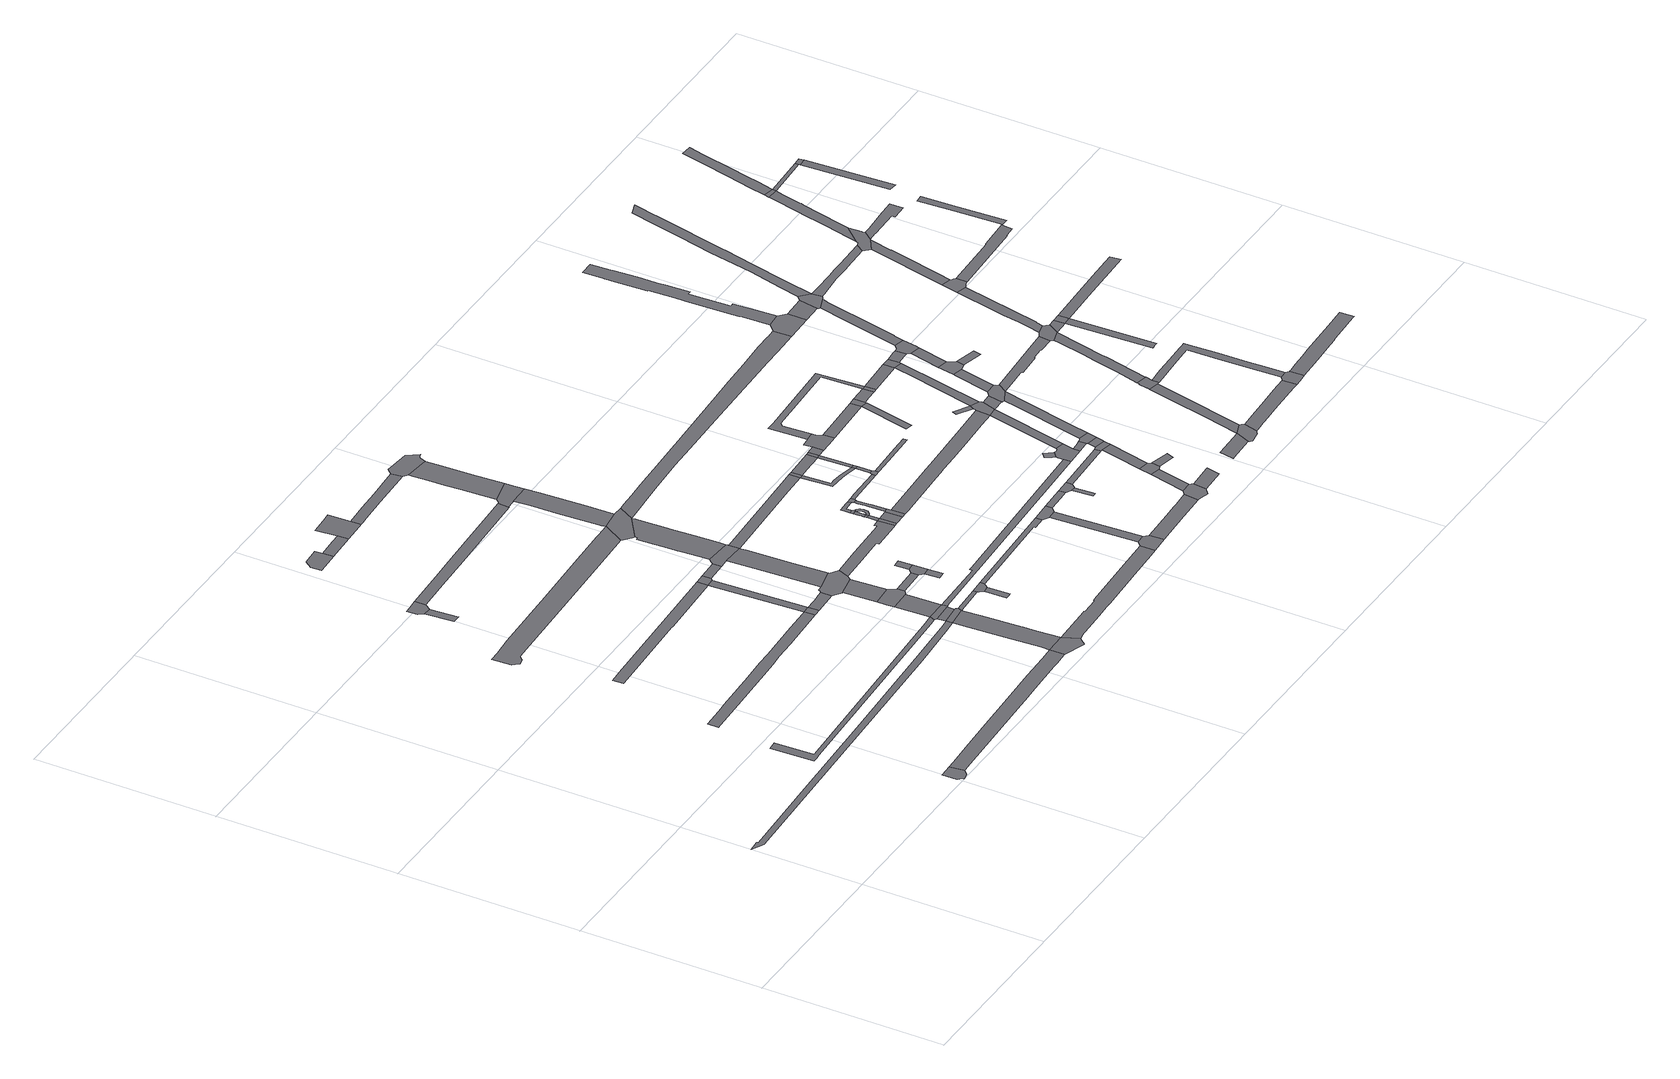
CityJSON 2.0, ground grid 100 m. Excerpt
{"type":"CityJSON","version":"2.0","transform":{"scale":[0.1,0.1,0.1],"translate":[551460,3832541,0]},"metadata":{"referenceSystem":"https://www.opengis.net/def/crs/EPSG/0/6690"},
"CityObjects":{
"road1":{"type":"Road","geometry":[{"type":"MultiSurface","lod":"1","boundaries":[[[0,1,2,3,4,5,6,7]]]}]},
"road2":{"type":"Road","attributes":{"RoadStructureAttribute.sectionType":"1"},"geometry":[{"type":"MultiSurface","lod":"1","boundaries":[[[8,9,10,11,12,13,14,15,16,17,18,19,20,21,22,23]]]}]},
"road3":{"type":"Road","attributes":{"RoadStructureAttribute.sectionType":"1"},"geometry":[{"type":"MultiSurface","lod":"1","boundaries":[[[24,25,26,27,28,29,30,0,7,31,32,33,34,35,36,37,38,39]]]}]},
"road4":{"type":"Road","attributes":{"RoadStructureAttribute.sectionType":"1"},"geometry":[{"type":"MultiSurface","lod":"1","boundaries":[[[40,41,42,43,44,45,46,47,48,49,50,51]]]}]},
"road5":{"type":"Road","attributes":{"RoadStructureAttribute.sectionType":"1"},"geometry":[{"type":"MultiSurface","lod":"1","boundaries":[[[52,53,54,55,56,57,58,59,60,61,62,63,64,65,66,67,68]]]}]},
"road6":{"type":"Road","geometry":[{"type":"MultiSurface","lod":"1","boundaries":[[[69,70,71,72,73,74]]]}]},
"road7":{"type":"Road","geometry":[{"type":"MultiSurface","lod":"1","boundaries":[[[75,76,77,78,69,74,79]]]}]},
"road8":{"type":"Road","attributes":{"RoadStructureAttribute.sectionType":"1"},"geometry":[{"type":"MultiSurface","lod":"1","boundaries":[[[80,81,82,83,84,85,86,87]]]}]},
"road9":{"type":"Road","attributes":{"RoadStructureAttribute.sectionType":"1"},"geometry":[{"type":"MultiSurface","lod":"1","boundaries":[[[88,89,90,91,92,93,94,95,96,97,98,99,100,101,102,103,104,105,106,107]]]}]},
"road10":{"type":"Road","geometry":[{"type":"MultiSurface","lod":"1","boundaries":[[[108,109,110,111,112,113]]]}]},
"road11":{"type":"Road","geometry":[{"type":"MultiSurface","lod":"1","boundaries":[[[114,24,39,115,116,117,118]]]}]},
"road12":{"type":"Road","geometry":[{"type":"MultiSurface","lod":"1","boundaries":[[[119,52,68,120]]]}]},
"road13":{"type":"Road","attributes":{"RoadStructureAttribute.sectionType":"1"},"geometry":[{"type":"MultiSurface","lod":"1","boundaries":[[[121,122,123,124,125,126,127,23,128,129,130,131,24,114]]]}]},
"road14":{"type":"Road","attributes":{"RoadStructureAttribute.sectionType":"1"},"geometry":[{"type":"MultiSurface","lod":"1","boundaries":[[[132,133,113,112,134,135]]]}]},
"road15":{"type":"Road","attributes":{"RoadStructureAttribute.sectionType":"1"},"geometry":[{"type":"MultiSurface","lod":"1","boundaries":[[[136,87,52,119]]]}]},
"road16":{"type":"Road","attributes":{"RoadStructureAttribute.sectionType":"1"},"geometry":[{"type":"MultiSurface","lod":"1","boundaries":[[[137,138,139,119,120,140]]]}]},
"road17":{"type":"Road","geometry":[{"type":"MultiSurface","lod":"1","boundaries":[[[141,142,143,144,145,8,23,127,146]]]}]},
"road18":{"type":"Road","attributes":{"RoadStructureAttribute.sectionType":"1"},"geometry":[{"type":"MultiSurface","lod":"1","boundaries":[[[147,148,149,8,145]]]}]},
"road19":{"type":"Road","attributes":{"RoadStructureAttribute.sectionType":"1"},"geometry":[{"type":"MultiSurface","lod":"1","boundaries":[[[150,151,152,153,154,155,75,79,156,157,158,159]]]}]},
"road20":{"type":"Road","geometry":[{"type":"MultiSurface","lod":"1","boundaries":[[[51,50,160,148,147,161,162,163,164]]]}]},
"road21":{"type":"Road","geometry":[{"type":"MultiSurface","lod":"1","boundaries":[[[165,80,87,136,166,167]]]}]},
"road22":{"type":"Road","attributes":{"RoadStructureAttribute.sectionType":"1"},"geometry":[{"type":"MultiSurface","lod":"1","boundaries":[[[168,169,170,51,164]]]}]},
"road23":{"type":"Road","geometry":[{"type":"MultiSurface","lod":"1","boundaries":[[[171,172,173,169,168,174,175]]]}]},
"road24":{"type":"Road","geometry":[{"type":"MultiSurface","lod":"1","boundaries":[[[176,177,178,132,135,179,180,181]]]}]},
"road25":{"type":"Road","attributes":{"RoadStructureAttribute.sectionType":"1"},"geometry":[{"type":"MultiSurface","lod":"1","boundaries":[[[182,183,172,171]]]}]},
"road26":{"type":"Road","attributes":{"RoadStructureAttribute.sectionType":"1"},"geometry":[{"type":"MultiSurface","lod":"1","boundaries":[[[184,165,167,185]]]}]},
"road27":{"type":"Road","attributes":{"RoadStructureAttribute.sectionType":"1"},"geometry":[{"type":"MultiSurface","lod":"1","boundaries":[[[186,146,127,187]]]}]},
"road28":{"type":"Road","geometry":[{"type":"MultiSurface","lod":"1","boundaries":[[[188,189,190,191,192,193,194,137,140,195,196,197,183,182,198,199,200,201]]]}]},
"road29":{"type":"Road","attributes":{"RoadStructureAttribute.sectionType":"1"},"geometry":[{"type":"MultiSurface","lod":"1","boundaries":[[[202,203,204,191,190,205,206,207,208]]]}]},
"road30":{"type":"Road","attributes":{"RoadStructureAttribute.sectionType":"1"},"geometry":[{"type":"MultiSurface","lod":"1","boundaries":[[[209,175,174,210]]]}]},
"road31":{"type":"Road","geometry":[{"type":"MultiSurface","lod":"1","boundaries":[[[211,212,213,214,215]]]}]},
"road32":{"type":"Road","geometry":[{"type":"MultiSurface","lod":"1","boundaries":[[[216,186,187,217,218,215,214,219,220,221]]]}]},
"road33":{"type":"Road","geometry":[{"type":"MultiSurface","lod":"1","boundaries":[[[222,223,184,185,224,202,208,225,226,227,228]]]}]},
"road34":{"type":"Road","attributes":{"RoadStructureAttribute.sectionType":"1"},"geometry":[{"type":"MultiSurface","lod":"1","boundaries":[[[229,230,231,232]]]}]},
"road35":{"type":"Road","attributes":{"RoadStructureAttribute.sectionType":"1"},"geometry":[{"type":"MultiSurface","lod":"1","boundaries":[[[233,234,235,236,237,238,239,240,241,242,243,244,245,246,247,114,118,248,249,250,251,252,253,254,255,256,257,258,259,260]]]}]},
"road36":{"type":"Road","geometry":[{"type":"MultiSurface","lod":"1","boundaries":[[[261,262,209,210,232,231]]]}]},
"road37":{"type":"Road","attributes":{"RoadStructureAttribute.sectionType":"1"},"geometry":[{"type":"MultiSurface","lod":"1","boundaries":[[[263,264,265,266,267,268,269,270,271,272,273,274,275,276,277,278,279,280,222,228]]]}]},
"road38":{"type":"Road","geometry":[{"type":"MultiSurface","lod":"1","boundaries":[[[281,282,262,261]]]}]},
"road39":{"type":"Road","attributes":{"RoadStructureAttribute.sectionType":"1"},"geometry":[{"type":"MultiSurface","lod":"1","boundaries":[[[283,284,285,286,181,180,287,288,289,290]]]}]},
"road40":{"type":"Road","geometry":[{"type":"MultiSurface","lod":"1","boundaries":[[[291,88,107,292,271,270,293]]]}]},
"road41":{"type":"Road","attributes":{"RoadStructureAttribute.sectionType":"1"},"geometry":[{"type":"MultiSurface","lod":"1","boundaries":[[[294,295,296,297,298,201,200,299,300,301,302,303,304]]]}]},
"road42":{"type":"Road","attributes":{"RoadStructureAttribute.sectionType":"1"},"geometry":[{"type":"MultiSurface","lod":"1","boundaries":[[[305,306,307,308,309,310,311,312,313,314,315,316,317,318,88,291]]]}]},
"road43":{"type":"Road","geometry":[{"type":"MultiSurface","lod":"1","boundaries":[[[319,320,321,322,323,150,159,324,325,309,308]]]}]},
"road44":{"type":"Road","attributes":{"RoadStructureAttribute.sectionType":"1"},"geometry":[{"type":"MultiSurface","lod":"1","boundaries":[[[326,216,221,327,328,329]]]}]},
"road45":{"type":"Road","attributes":{"RoadStructureAttribute.sectionType":"1"},"geometry":[{"type":"MultiSurface","lod":"1","boundaries":[[[330,331,332,333,334,335,321,320,336,337,338,339,340]]]}]},
"road46":{"type":"Road","attributes":{"RoadStructureAttribute.sectionType":"1"},"geometry":[{"type":"MultiSurface","lod":"1","boundaries":[[[341,342,225,208,343,344]]]}]},
"road47":{"type":"Road","geometry":[{"type":"MultiSurface","lod":"1","boundaries":[[[345,346,347,283,290,348,349,330,340,350,351,352,353,354,355,356,357,358]]]}]},
"road48":{"type":"Road","geometry":[{"type":"MultiSurface","lod":"1","boundaries":[[[359,294,304,360]]]}]},
"road49":{"type":"Road","attributes":{"RoadStructureAttribute.sectionType":"1"},"geometry":[{"type":"MultiSurface","lod":"1","boundaries":[[[361,362,294,359,363]]]}]},
"road50":{"type":"Road","geometry":[{"type":"MultiSurface","lod":"1","boundaries":[[[364,365,366,361,363]]]}]},
"road51":{"type":"Road","attributes":{"RoadStructureAttribute.sectionType":"1"},"geometry":[{"type":"MultiSurface","lod":"1","boundaries":[[[367,368,369,370,164,163,371,372]]]}]},
"road52":{"type":"Road","attributes":{"RoadStructureAttribute.sectionType":"1"},"geometry":[{"type":"MultiSurface","lod":"1","boundaries":[[[373,374,375,376,377,378,379,380,365,364]]]}]},
"road53":{"type":"Road","attributes":{"RoadStructureAttribute.sectionType":"1"},"geometry":[{"type":"MultiSurface","lod":"1","boundaries":[[[381,359,360,382]]]}]},
"road54":{"type":"Road","geometry":[{"type":"MultiSurface","lod":"1","boundaries":[[[383,384,378,377,385]]]}]},
"road55":{"type":"Road","attributes":{"RoadStructureAttribute.sectionType":"1"},"geometry":[{"type":"MultiSurface","lod":"1","boundaries":[[[386,387,388,389,390,391,392,393,394,385,377,395,396,397,398,399,400,401,402,364,363]]]}]},
"road56":{"type":"Road","geometry":[{"type":"MultiSurface","lod":"1","boundaries":[[[403,404,381,382,405,406]]]}]},
"road57":{"type":"Road","attributes":{"RoadStructureAttribute.sectionType":"1"},"geometry":[{"type":"MultiSurface","lod":"1","boundaries":[[[407,408,409,410,384,383,411,412,413,414]]]}]},
"road58":{"type":"Road","geometry":[{"type":"MultiSurface","lod":"1","boundaries":[[[415,416,233,260,417,418]]]}]},
"road59":{"type":"Road","attributes":{"RoadStructureAttribute.sectionType":"1"},"geometry":[{"type":"MultiSurface","lod":"1","boundaries":[[[419,420,421,422,423,424,425,426,404,403]]]}]},
"road60":{"type":"Road","geometry":[{"type":"MultiSurface","lod":"1","boundaries":[[[427,407,414,423,422,428]]]}]},
"road61":{"type":"Road","attributes":{"RoadStructureAttribute.sectionType":"1"},"geometry":[{"type":"MultiSurface","lod":"1","boundaries":[[[429,430,416,415]]]}]},
"road62":{"type":"Road","geometry":[{"type":"MultiSurface","lod":"1","boundaries":[[[431,326,329,430,429,432]]]}]},
"road63":{"type":"Road","attributes":{"RoadStructureAttribute.sectionType":"1"},"geometry":[{"type":"MultiSurface","lod":"1","boundaries":[[[433,434,427,428,435,436]]]}]},
"road64":{"type":"Road","geometry":[{"type":"MultiSurface","lod":"1","boundaries":[[[437,341,344,438]]]}]},
"road65":{"type":"Road","attributes":{"RoadStructureAttribute.sectionType":"1"},"geometry":[{"type":"MultiSurface","lod":"1","boundaries":[[[439,440,441,442,443,444,418,417,445,446]]]}]},
"road66":{"type":"Road","attributes":{"RoadStructureAttribute.sectionType":"1"},"geometry":[{"type":"MultiSurface","lod":"1","boundaries":[[[447,448,449,450,451,438,344,452,453,454,455,456,457,458]]]}]},
"road67":{"type":"Road","attributes":{"RoadStructureAttribute.sectionType":"1"},"geometry":[{"type":"MultiSurface","lod":"1","boundaries":[[[459,431,432,460,461]]]}]},
"road68":{"type":"Road","attributes":{"RoadStructureAttribute.sectionType":"1"},"geometry":[{"type":"MultiSurface","lod":"1","boundaries":[[[462,437,438,463,464]]]}]},
"road69":{"type":"Road","geometry":[{"type":"MultiSurface","lod":"1","boundaries":[[[465,466,433,436,467,468]]]}]},
"road70":{"type":"Road","attributes":{"RoadStructureAttribute.sectionType":"1"},"geometry":[{"type":"MultiSurface","lod":"1","boundaries":[[[469,457,466,465]]]}]},
"road71":{"type":"Road","geometry":[{"type":"MultiSurface","lod":"1","boundaries":[[[470,458,457,469]]]}]},
"road72":{"type":"Road","geometry":[{"type":"MultiSurface","lod":"1","boundaries":[[[471,472,473,474,475]]]}]},
"road73":{"type":"Road","attributes":{"RoadStructureAttribute.sectionType":"1"},"geometry":[{"type":"MultiSurface","lod":"1","boundaries":[[[476,477,464,478,458,470]]]}]},
"road74":{"type":"Road","geometry":[{"type":"MultiSurface","lod":"1","boundaries":[[[479,480,459,461,481,482,471,475,483,484,485]]]}]},
"road75":{"type":"Road","geometry":[{"type":"MultiSurface","lod":"1","boundaries":[[[486,462,464,477]]]}]},
"road76":{"type":"Road","attributes":{"RoadStructureAttribute.sectionType":"1"},"geometry":[{"type":"MultiSurface","lod":"1","boundaries":[[[487,486,477,488]]]}]},
"road77":{"type":"Road","attributes":{"RoadStructureAttribute.sectionType":"1"},"geometry":[{"type":"MultiSurface","lod":"1","boundaries":[[[489,490,491,492,493,494,406,405,495,496,497,498,499,500,501,502]]]}]},
"road78":{"type":"Road","attributes":{"RoadStructureAttribute.sectionType":"1"},"geometry":[{"type":"MultiSurface","lod":"1","boundaries":[[[503,504,505,506,468,467]]]}]},
"road79":{"type":"Road","geometry":[{"type":"MultiSurface","lod":"1","boundaries":[[[507,508,509,510,511,512,439,446,513,514,515,516,517,518,519]]]}]},
"road80":{"type":"Road","geometry":[{"type":"MultiSurface","lod":"1","boundaries":[[[520,521,522,523,487,488,524,525,526]]]}]},
"road81":{"type":"Road","attributes":{"RoadStructureAttribute.sectionType":"1"},"geometry":[{"type":"MultiSurface","lod":"1","boundaries":[[[527,528,529,530,531,532,533,534,535,536,537,538,539,540,541,293,270,542,543,544,545,546,547,548,549,550,551]]]}]},
"road82":{"type":"Road","attributes":{"RoadStructureAttribute.sectionType":"1"},"geometry":[{"type":"MultiSurface","lod":"1","boundaries":[[[552,510,509,553]]]}]},
"road83":{"type":"Road","attributes":{"RoadStructureAttribute.sectionType":"1"},"geometry":[{"type":"MultiSurface","lod":"1","boundaries":[[[554,480,479,485,555]]]}]},
"road84":{"type":"Road","attributes":{"RoadStructureAttribute.sectionType":"1"},"geometry":[{"type":"MultiSurface","lod":"1","boundaries":[[[556,557,558,559,519,518]]]}]},
"road85":{"type":"Road","geometry":[{"type":"MultiSurface","lod":"1","boundaries":[[[560,552,553,561,562,563]]]}]},
"road86":{"type":"Road","geometry":[{"type":"MultiSurface","lod":"1","boundaries":[[[564,565,566,567,568]]]}]},
"road87":{"type":"Road","geometry":[{"type":"MultiSurface","lod":"1","boundaries":[[[569,570,571,572,568,567,573,367,372,574,575,576]]]}]},
"road88":{"type":"Road","attributes":{"RoadStructureAttribute.sectionType":"1"},"geometry":[{"type":"MultiSurface","lod":"1","boundaries":[[[577,578,560,563,579,580]]]}]},
"road89":{"type":"Road","attributes":{"RoadStructureAttribute.sectionType":"1"},"geometry":[{"type":"MultiSurface","lod":"1","boundaries":[[[581,526,525,582]]]}]},
"road90":{"type":"Road","geometry":[{"type":"MultiSurface","lod":"1","boundaries":[[[583,584,585,586,562,561]]]}]},
"road91":{"type":"Road","attributes":{"RoadStructureAttribute.sectionType":"1"},"geometry":[{"type":"MultiSurface","lod":"1","boundaries":[[[587,588,575,574,589,590]]]}]},
"road92":{"type":"Road","geometry":[{"type":"MultiSurface","lod":"1","boundaries":[[[591,592,554,555,577,580,593]]]}]},
"road93":{"type":"Road","attributes":{"RoadStructureAttribute.sectionType":"1"},"geometry":[{"type":"MultiSurface","lod":"1","boundaries":[[[594,595,591,593,596,597]]]}]},
"road94":{"type":"Road","attributes":{"RoadStructureAttribute.sectionType":"1"},"geometry":[{"type":"MultiSurface","lod":"1","boundaries":[[[582,598,599,600]]]}]},
"road95":{"type":"Road","attributes":{"RoadStructureAttribute.sectionType":"1"},"geometry":[{"type":"MultiSurface","lod":"1","boundaries":[[[601,602,603,522,521,604,605,606,607,608]]]}]},
"road96":{"type":"Road","geometry":[{"type":"MultiSurface","lod":"1","boundaries":[[[609,610,611,587,590,594,597,612,613]]]}]},
"road97":{"type":"Road","attributes":{"RoadStructureAttribute.sectionType":"1"},"geometry":[{"type":"MultiSurface","lod":"1","boundaries":[[[614,502,569,576]]]}]},
"road98":{"type":"Road","geometry":[{"type":"MultiSurface","lod":"1","boundaries":[[[615,581,582,600,616]]]}]},
"road99":{"type":"Road","attributes":{"RoadStructureAttribute.sectionType":"1"},"geometry":[{"type":"MultiSurface","lod":"1","boundaries":[[[617,618,619,620,621,622,623,624]]]}]},
"road100":{"type":"Road","geometry":[{"type":"MultiSurface","lod":"1","boundaries":[[[625,626,627,628]]]}]},
"road101":{"type":"Road","attributes":{"RoadStructureAttribute.sectionType":"1"},"geometry":[{"type":"MultiSurface","lod":"1","boundaries":[[[607,615,616,629,630]]]}]},
"road102":{"type":"Road","attributes":{"RoadStructureAttribute.sectionType":"1"},"geometry":[{"type":"MultiSurface","lod":"1","boundaries":[[[631,632,633,634,635,636,637,638,609,613]]]}]},
"road103":{"type":"Road","geometry":[{"type":"MultiSurface","lod":"1","boundaries":[[[628,627,639,640,489,502,614,641,642,643]]]}]},
"road104":{"type":"Road","geometry":[{"type":"MultiSurface","lod":"1","boundaries":[[[608,607,630,644]]]}]},
"road105":{"type":"Road","attributes":{"RoadStructureAttribute.sectionType":"1"},"geometry":[{"type":"MultiSurface","lod":"1","boundaries":[[[645,641,614,646]]]}]},
"road106":{"type":"Road","geometry":[{"type":"MultiSurface","lod":"1","boundaries":[[[647,648,649,617,624,650,651,652,653,654,655,656]]]}]},
"road107":{"type":"Road","geometry":[{"type":"MultiSurface","lod":"1","boundaries":[[[657,658,659,660,645,646,661,662,634,633,663]]]}]},
"road108":{"type":"Road","attributes":{"RoadStructureAttribute.sectionType":"1"},"geometry":[{"type":"MultiSurface","lod":"1","boundaries":[[[664,665,666,667,668,628,643,669]]]}]},
"road109":{"type":"Road","attributes":{"RoadStructureAttribute.sectionType":"1"},"geometry":[{"type":"MultiSurface","lod":"1","boundaries":[[[670,608,644,664]]]}]},
"road110":{"type":"Road","attributes":{"RoadStructureAttribute.sectionType":"1"},"geometry":[{"type":"MultiSurface","lod":"1","boundaries":[[[671,672,673,617,649,674,675]]]}]},
"road111":{"type":"Road","attributes":{"RoadStructureAttribute.sectionType":"1"},"geometry":[{"type":"MultiSurface","lod":"1","boundaries":[[[676,677,658,657,678,679]]]}]},
"road112":{"type":"Road","geometry":[{"type":"MultiSurface","lod":"1","boundaries":[[[680,670,664,669,681]]]}]},
"road113":{"type":"Road","geometry":[{"type":"MultiSurface","lod":"1","boundaries":[[[682,683,676,679,684,685,686]]]}]},
"road114":{"type":"Road","attributes":{"RoadStructureAttribute.sectionType":"1"},"geometry":[{"type":"MultiSurface","lod":"1","boundaries":[[[687,688,689,690,656,655,691,692,693,694,695,696,697,698]]]}]},
"road115":{"type":"Road","attributes":{"RoadStructureAttribute.sectionType":"1"},"geometry":[{"type":"MultiSurface","lod":"1","boundaries":[[[699,700,680,681,701,702]]]}]},
"road116":{"type":"Road","attributes":{"RoadStructureAttribute.sectionType":"1"},"geometry":[{"type":"MultiSurface","lod":"1","boundaries":[[[703,682,686,704]]]}]},
"road117":{"type":"Road","geometry":[{"type":"MultiSurface","lod":"1","boundaries":[[[705,706,707,708,709,671,675,710,711,712,713]]]}]},
"road118":{"type":"Road","geometry":[{"type":"MultiSurface","lod":"1","boundaries":[[[714,715,685,684]]]}]},
"road119":{"type":"Road","attributes":{"RoadStructureAttribute.sectionType":"1"},"geometry":[{"type":"MultiSurface","lod":"1","boundaries":[[[716,717,663,633,718,719,720,721,722,723,724,725,726,727]]]}]},
"road120":{"type":"Road","geometry":[{"type":"MultiSurface","lod":"1","boundaries":[[[728,729,699,702,703,704,730,731,732,733]]]}]},
"road121":{"type":"Road","geometry":[{"type":"MultiSurface","lod":"1","boundaries":[[[734,735,736,737,738,739,551,550,740,741]]]}]},
"road122":{"type":"Road","attributes":{"RoadStructureAttribute.sectionType":"1"},"geometry":[{"type":"MultiSurface","lod":"1","boundaries":[[[742,743,744,745,746,747,748,749,750,751,752,711,710,753,754,755,756,757,758,759,760,761]]]}]},
"road123":{"type":"Road","attributes":{"RoadStructureAttribute.sectionType":"1"},"geometry":[{"type":"MultiSurface","lod":"1","boundaries":[[[762,763,764,765,766,767,768,769,770,705,713]]]}]},
"road124":{"type":"Road","geometry":[{"type":"MultiSurface","lod":"1","boundaries":[[[761,760,771,687,698,772,773,774]]]}]},
"road125":{"type":"Road","attributes":{"RoadStructureAttribute.sectionType":"1"},"geometry":[{"type":"MultiSurface","lod":"1","boundaries":[[[775,776,777,778,779,780,781,782,783,728,733]]]}]},
"road126":{"type":"Road","attributes":{"RoadStructureAttribute.sectionType":"1"},"geometry":[{"type":"MultiSurface","lod":"1","boundaries":[[[784,741,740,785]]]}]},
"road127":{"type":"Road","attributes":{"RoadStructureAttribute.sectionType":"1"},"geometry":[{"type":"MultiSurface","lod":"1","boundaries":[[[786,787,788,789,790,791,792,793,794,795,796,797,798,799,800,801,802,803,804,805,806,807,808,809,810,811,812,737,736]]]}]},
"road128":{"type":"Road","geometry":[{"type":"MultiSurface","lod":"1","boundaries":[[[813,814,716,727,815,766,765,816]]]}]},
"road129":{"type":"Road","geometry":[{"type":"MultiSurface","lod":"1","boundaries":[[[817,818,819,784,785,820,782,781,821,822,823,824,825,826]]]}]},
"road130":{"type":"Road","attributes":{"RoadStructureAttribute.sectionType":"1"},"geometry":[{"type":"MultiSurface","lod":"1","boundaries":[[[827,828,829,830,831,832]]]}]},
"road131":{"type":"Road","attributes":{"RoadStructureAttribute.sectionType":"1"},"geometry":[{"type":"MultiSurface","lod":"1","boundaries":[[[833,816,765,832]]]}]},
"road132":{"type":"Road","geometry":[{"type":"MultiSurface","lod":"1","boundaries":[[[834,833,832,831]]]}]},
"road133":{"type":"Road","attributes":{"RoadStructureAttribute.sectionType":"1"},"geometry":[{"type":"MultiSurface","lod":"1","boundaries":[[[835,836,837,838,839,814,813,840,841,842]]]}]},
"road134":{"type":"Road","attributes":{"RoadStructureAttribute.sectionType":"1"},"geometry":[{"type":"MultiSurface","lod":"1","boundaries":[[[843,844,845,846,847,848,849,774,773,850,851,852,853,854,855,856,857]]]}]},
"road135":{"type":"Road","attributes":{"RoadStructureAttribute.sectionType":"1"},"geometry":[{"type":"MultiSurface","lod":"1","boundaries":[[[858,859,860,861,862,863,864,826,825,865,866,867,868,869,870,871,872,873,874,875]]]}]},
"road136":{"type":"Road","geometry":[{"type":"MultiSurface","lod":"1","boundaries":[[[876,835,842,877,878,879,880,881,882]]]}]},
"road137":{"type":"Road","attributes":{"RoadStructureAttribute.sectionType":"1"},"geometry":[{"type":"MultiSurface","lod":"1","boundaries":[[[883,884,885,886,887,888,889,890,891,892,893,894,895,896,897,898,899,817,826]]]}]},
"road138":{"type":"Road","attributes":{"RoadStructureAttribute.sectionType":"1"},"geometry":[{"type":"MultiSurface","lod":"1","boundaries":[[[900,901,902,903,834,831,904,905]]]}]},
"road139":{"type":"Road","attributes":{"RoadStructureAttribute.sectionType":"1"},"geometry":[{"type":"MultiSurface","lod":"1","boundaries":[[[906,907,908,909,910,911,912,876,882]]]}]},
"road140":{"type":"Road","geometry":[{"type":"MultiSurface","lod":"1","boundaries":[[[913,914,915,916,917,918,919,920,858,875,911,910,921,922,923]]]}]},
"road141":{"type":"Road","attributes":{"RoadStructureAttribute.sectionType":"1"},"geometry":[{"type":"MultiSurface","lod":"1","boundaries":[[[924,925,926,879,878,927,928,929]]]}]},
"road142":{"type":"Road","attributes":{"RoadStructureAttribute.sectionType":"1"},"geometry":[{"type":"MultiSurface","lod":"1","boundaries":[[[930,931,932,933,934,935,936,937,938,916,915,939,940,941,942,943,944,945]]]}]},
"road143":{"type":"Road","attributes":{"RoadStructureAttribute.sectionType":"1"},"geometry":[{"type":"MultiSurface","lod":"1","boundaries":[[[946,947,948,923,922,949,950,951,952,953]]]}]},
"road144":{"type":"Road","geometry":[{"type":"MultiSurface","lod":"1","boundaries":[[[954,930,945,955,956]]]}]},
"road145":{"type":"Road","attributes":{"RoadStructureAttribute.sectionType":"1"},"geometry":[{"type":"MultiSurface","lod":"1","boundaries":[[[957,958,959,960,961,962]]]}]},
"road146":{"type":"Road","attributes":{"RoadStructureAttribute.sectionType":"1"},"geometry":[{"type":"MultiSurface","lod":"1","boundaries":[[[963,964,965,966,954,956,967,968,969,970,971,972]]]}]},
"road147":{"type":"Road","attributes":{"RoadStructureAttribute.sectionType":"1"},"geometry":[{"type":"MultiSurface","lod":"1","boundaries":[[[973,956,955,974]]]}]},
"road148":{"type":"Road","attributes":{"RoadStructureAttribute.sectionType":"1"},"geometry":[{"type":"MultiSurface","lod":"1","boundaries":[[[975,976,977,978]]]}]},
"road149":{"type":"Road","geometry":[{"type":"MultiSurface","lod":"1","boundaries":[[[979,980,973,974,976,975]]]}]}
},
"vertices":[
[1076,113,0],[997,108,0],[1001,29,0],[1009,19,0],[1022,3,0],[1022,1,0],[1061,9,0],[1082,33,0],
[2145,719,0],[2139,719,0],[2084,714,0],[1934,705,0],[1792,696,0],[1181,665,0],[581,634,0],[70,608,0],[70,610,0],[69,615,0],[5,612,0],[72,576,0],[1794,659,0],[2085,680,0],[2141,686,0],[2147,686,0],
[2173,167,0],[2090,163,0],[1935,156,0],[1712,145,0],[1478,134,0],[1255,123,0],[1117,116,0],[1179,38,0],[1455,51,0],[1661,61,0],[1772,66,0],[1819,69,0],[2057,80,0],[2091,81,0],[2136,83,0],[2174,85,0],
[2133,804,0],[2083,800,0],[854,733,0],[853,741,0],[844,947,0],[794,942,0],[806,706,0],[830,707,0],[854,709,0],[2084,773,0],[2125,775,0],[2139,804,0],
[1882,1355,0],[1865,1355,0],[1737,1349,0],[1483,1337,0],[1401,1334,0],[1268,1327,0],[1013,1316,0],[949,1311,0],[829,1306,0],[832,1245,0],[848,1246,0],[1005,1254,0],[1320,1269,0],[1419,1273,0],[1495,1278,0],[1609,1283,0],[1888,1297,0],
[988,2947,0],[997,2791,0],[1019,2791,0],[1043,2792,0],[1043,2793,0],[1031,2943,0],
[1056,3039,0],[995,3035,0],[964,3033,0],[967,2974,0],[1057,2979,0],
[1854,1929,0],[1654,1920,0],[1004,1888,0],[931,1884,0],[934,1824,0],[1461,1850,0],[1467,1850,0],[1857,1870,0],
[2055,2539,0],[1975,2536,0],[1956,2536,0],[1746,2526,0],[1386,2509,0],[981,2490,0],[863,2481,0],[804,2477,0],[811,2373,0],[823,2359,0],[836,2342,0],[838,2339,0],[874,2349,0],[874,2352,0],[880,2358,0],[893,2370,0],[959,2373,0],[1392,2392,0],[1747,2410,0],[1984,2420,0],
[1193,3665,0],[1096,3659,0],[1064,3615,0],[1067,3557,0],[1200,3564,0],[1197,3622,0],
[2290,169,0],[2293,44,0],[2295,46,0],[2317,70,0],[2331,84,0],
[1926,1357,0],[1928,1299,0],
[2281,300,0],[2278,374,0],[2278,376,0],[2266,599,0],[2260,692,0],[2260,696,0],[2260,698,0],[2147,683,0],[2150,627,0],[2164,404,0],[2174,215,0],
[1359,3630,0],[1302,3628,0],[1227,3565,0],[1362,3572,0],
[1901,1872,0],
[2066,1365,0],[2020,1362,0],[2019,1361,0],[2065,1306,0],
[2263,726,0],[2260,727,0],[2260,732,0],[2259,732,0],[2253,732,0],[2267,723,0],
[2251,773,0],[2141,767,0],[2145,723,0],
[1974,3088,0],[1813,3079,0],[1714,3074,0],[1652,3071,0],[1398,3058,0],[1318,3052,0],[1240,2989,0],[1460,2999,0],[1712,3012,0],[1971,3026,0],
[2137,769,0],[2256,774,0],[2260,775,0],[2260,776,0],[2256,805,0],
[1912,1932,0],[1904,1872,0],[1914,1885,0],
[2247,1000,0],[2130,994,0],[2139,806,0],
[2242,1098,0],[2125,1089,0],[2128,1037,0],[2271,1018,0],[2269,1058,0],
[1492,3758,0],[1437,3754,0],[1350,3749,0],[1478,3578,0],[1502,3579,0],[1499,3637,0],
[2231,1296,0],[2115,1272,0],
[2026,1937,0],[2027,1890,0],
[2431,731,0],[2432,708,0],
[2249,1393,0],[2227,1408,0],[2227,1413,0],[2109,1387,0],[2080,1386,0],[2078,1382,0],[2073,1374,0],[2066,1305,0],[2078,1297,0],[2114,1273,0],[2233,1298,0],[2245,1316,0],[2246,1317,0],[2271,1379,0],
[2082,1892,0],[2082,1889,0],[2090,1743,0],[2216,1599,0],[2204,1854,0],[2203,1881,0],[2203,1886,0],
[2421,1065,0],[2422,1025,0],
[2459,560,0],[2476,560,0],[2494,561,0],[2488,683,0],[2453,678,0],
[2509,735,0],[2438,700,0],[2450,682,0],[2490,686,0],[2503,703,0],[2510,711,0],
[2051,1968,0],[2038,1952,0],[2073,1892,0],[2200,1947,0],[2199,1950,0],[2199,1956,0],[2199,1958,0],
[2449,924,0],[2489,926,0],[2485,1007,0],[2445,1005,0],
[3150,209,0],[3119,208,0],[3081,206,0],[2945,199,0],[2650,185,0],[2641,184,0],[2641,183,0],[2641,178,0],[2640,178,0],[2538,173,0],[2537,175,0],[2537,179,0],[2537,180,0],[2535,180,0],[2532,179,0],[2351,86,0],[2351,89,0],[2539,97,0],[2540,97,0],[2623,101,0],[2643,102,0],[2644,102,0],[2650,102,0],[2651,102,0],[2927,117,0],[3102,126,0],[3103,126,0],[3154,129,0],
[2482,1090,0],[2442,1088,0],
[2197,2000,0],[2191,2134,0],[2185,2262,0],[2185,2278,0],[2178,2411,0],[2176,2439,0],[2176,2446,0],[2175,2464,0],[2043,2373,0],[2043,2359,0],[2030,2358,0],[2035,2262,0],[2038,2212,0],[2040,2147,0],[2041,2137,0],[2041,2135,0],[2043,2104,0],[2050,1995,0],
[2478,1168,0],[2438,1166,0],
[1941,3660,0],[1835,3654,0],[1755,3649,0],[1628,3643,0],[1516,3580,0],[1555,3582,0],[1710,3590,0],[1953,3600,0],
[2168,2554,0],[2030,2383,0],[2221,2552,0],
[2728,1417,0],[2686,1415,0],[2686,1400,0],[2686,1398,0],[2444,1387,0],[2365,1323,0],[2557,1333,0],[2558,1325,0],[2559,1318,0],[2716,1324,0],[2732,1325,0],
[2166,2577,0],[2159,2704,0],[2146,2964,0],[2142,3035,0],[2027,3032,0],[2027,3029,0],[2032,2944,0],[2039,2798,0],[2046,2663,0],[2051,2576,0],[2051,2558,0],[2054,2558,0],[2054,2553,0],[2054,2550,0],
[2140,3086,0],[2137,3141,0],[2000,3110,0],[1981,3088,0],[1979,3088,0],[1972,3029,0],[1978,3030,0],
[3114,764,0],[3045,736,0],[3045,726,0],[3116,729,0],
[1975,3580,0],[1976,3556,0],[1981,3476,0],[1985,3384,0],[1990,3303,0],[1996,3189,0],[2127,3321,0],[2120,3479,0],[2117,3538,0],[2116,3556,0],[2115,3567,0],
[2863,1979,0],[2815,1977,0],[2735,1914,0],[2866,1920,0],
[1970,3690,0],[1958,3678,0],[1955,3674,0],[1959,3594,0],[1967,3586,0],[2120,3581,0],[2122,3586,0],[2124,3591,0],[2131,3602,0],[2135,3607,0],[2143,3612,0],[2149,3613,0],[2154,3614,0],[2111,3675,0],
[2748,1418,0],[2752,1326,0],
[2726,1476,0],[2726,1467,0],[2746,1475,0],
[2745,1492,0],[2725,1491,0],[2726,1479,0],
[3613,884,0],[2600,832,0],[2581,831,0],[2582,815,0],[2260,777,0],[3615,844,0],
[2745,1506,0],[2745,1508,0],[2744,1519,0],[2744,1539,0],[2743,1549,0],[2723,1548,0],[2724,1517,0],[2725,1514,0],
[2809,1422,0],[2814,1329,0],
[2743,1567,0],[2723,1566,0],[2757,1558,0],
[2763,1484,0],[2775,1500,0],[2777,1518,0],[2778,1524,0],[2777,1526,0],[2773,1539,0],[2771,1545,0],[2764,1552,0],[2761,1555,0],[2748,1546,0],[2756,1538,0],[2758,1536,0],[2761,1528,0],[2763,1522,0],[2762,1519,0],[2760,1506,0],[2753,1496,0],
[2835,1427,0],[2815,1426,0],[2843,1330,0],[2839,1405,0],
[2791,1622,0],[2777,1621,0],[2721,1619,0],[2722,1591,0],[2742,1600,0],[2772,1601,0],[2784,1602,0],[2802,1602,0],
[3227,235,0],[3175,233,0],[3254,134,0],[3250,214,0],
[2831,1515,0],[2830,1537,0],[2827,1587,0],[2827,1592,0],[2807,1591,0],[2808,1570,0],[2810,1533,0],[2811,1516,0],
[2831,1623,0],[2832,1603,0],
[3203,710,0],[3151,707,0],
[3226,770,0],[3228,735,0],
[3058,1632,0],[2870,1625,0],[2847,1604,0],[3059,1612,0],
[2883,1980,0],[2886,1921,0],
[3633,233,0],[3542,228,0],[3541,228,0],[3517,227,0],[3466,225,0],[3331,218,0],[3470,145,0],[3625,153,0],
[3016,1754,0],[2971,1764,0],[2924,1767,0],[2895,1767,0],[2889,1873,0],[2872,1828,0],[2877,1747,0],[2923,1747,0],[2968,1744,0],[2998,1737,0],[3062,1723,0],[3061,1744,0],
[3370,777,0],[3314,739,0],[3372,742,0],
[3051,1988,0],[2939,1924,0],[3054,1929,0],
[3085,1645,0],[3065,1645,0],[3090,1613,0],[3090,1633,0],
[3082,1724,0],
[3081,1744,0],
[3402,725,0],[3413,612,0],[3423,612,0],[3433,613,0],[3430,722,0],
[3079,1809,0],[3074,1930,0],[3059,1792,0],
[3449,760,0],[3448,781,0],[3376,740,0],[3395,728,0],[3435,730,0],[3446,744,0],[3449,748,0],
[3071,1989,0],
[3121,1992,0],[3124,1933,0],
[3772,1453,0],[3766,1453,0],[3556,1442,0],[3301,1429,0],[3224,1426,0],[3036,1416,0],[2871,1331,0],[3149,1346,0],[3223,1348,0],[3263,1351,0],[3365,1356,0],[3500,1362,0],[3678,1371,0],[3769,1375,0],
[3192,1617,0],[3395,1625,0],[3394,1645,0],[3302,1641,0],
[3732,241,0],[3729,245,0],[3721,255,0],[3659,252,0],[3647,243,0],[3634,234,0],[3626,153,0],[3636,154,0],[3695,138,0],[3707,149,0],[3720,160,0],[3725,164,0],[3734,238,0],
[3218,2023,0],[3216,2049,0],[3167,2046,0],[3117,2040,0],[3213,1937,0],[3240,1938,0],[3237,1998,0],
[3885,2633,0],[3833,2630,0],[3833,2632,0],[3735,2631,0],[3573,2622,0],[3410,2613,0],[3233,2604,0],[2820,2583,0],[2818,2583,0],[2620,2572,0],[2478,2565,0],[2444,2564,0],[2441,2564,0],[2343,2559,0],[2258,2554,0],[2446,2484,0],[2665,2499,0],[2822,2504,0],[3090,2511,0],[3091,2511,0],[3642,2526,0],[3740,2528,0],[3795,2530,0],[3889,2532,0],[3887,2629,0],
[3705,455,0],[3763,442,0],
[3761,796,0],[3763,760,0],
[3868,170,0],[3876,209,0],[3885,247,0],[3874,246,0],
[3721,526,0],[3785,453,0],[3792,499,0],[3779,518,0],
[3607,997,0],[3582,974,0],[3602,942,0],[3612,929,0],[3645,954,0],
[3677,962,0],[3672,952,0],[3662,950,0],[3655,950,0],[3613,914,0],[3715,849,0],[3713,888,0],[3727,951,0],
[3773,760,0],[3753,672,0],[3780,522,0],[3832,747,0],
[3531,2013,0],[3534,1952,0],
[3882,432,0],[3890,452,0],[3897,472,0],[3895,473,0],
[3780,893,0],[3747,891,0],[3770,852,0],[3783,853,0],
[3780,802,0],[3773,800,0],[3842,788,0],
[3790,847,0],[3780,803,0],[3845,804,0],[3852,835,0],
[3471,1672,0],[3510,1663,0],[3573,1944,0],
[3674,2281,0],[3205,2257,0],[3158,2256,0],[3207,2207,0],[3222,2224,0],[3657,2244,0],[3669,2020,0],[3690,2021,0],
[3806,904,0],[3795,896,0],[3793,896,0],[3854,847,0],[3864,891,0],
[3821,1378,0],
[3572,2015,0],[3575,1954,0],
[4210,261,0],[4032,253,0],[4029,253,0],[4021,213,0],[4013,174,0],[4017,174,0],[4023,174,0],[4175,181,0],
[3706,1545,0],[3697,1522,0],[3777,1473,0],[3792,1496,0],
[3615,1956,0],[3673,1959,0],
[3889,1006,0],[3950,1275,0],[3981,1409,0],[3910,1373,0],[3895,1301,0],[3868,1182,0],[3850,1098,0],[3825,990,0],
[3780,1466,0],[3777,1460,0],[3848,1457,0],[3847,1463,0],[3842,1476,0],
[3693,1960,0],
[3908,1460,0],[3895,1382,0],
[4291,267,0],[4285,276,0],[4276,286,0],[4180,174,0],[4189,164,0],[4251,174,0],[4264,182,0],[4270,186,0],[4271,187,0],[4292,266,0],
[3997,1482,0],[3935,1480,0],[3922,1471,0],[3914,1464,0],[3898,1377,0],[3901,1376,0],[4016,1461,0],
[3898,1971,0],[3897,1963,0],[3890,1937,0],[3880,1879,0],[3794,1506,0],[3947,1961,0],
[3895,2031,0],
[4332,810,0],[4300,665,0],[4256,463,0],[4362,666,0],[4391,796,0],
[3984,1695,0],[3981,1683,0],[4023,1595,0],[4042,1681,0],
[3946,2034,0],[3949,1974,0],
[4004,1789,0],[3998,1763,0],[4080,1693,0],[4091,1736,0],[4063,1775,0],
[4706,287,0],[4615,284,0],[4476,275,0],[4376,270,0],[4317,190,0],[4318,190,0],[4388,194,0],[4423,196,0],[4477,198,0],[4510,200,0],[4675,206,0],[4711,208,0],
[4025,2038,0],[4001,2037,0],[4004,1977,0],[4029,1978,0],
[4043,1961,0],[4102,1948,0],
[4351,889,0],[4347,872,0],[4343,872,0],[4334,827,0],[4337,828,0],[4406,797,0],[4404,836,0],[4413,875,0],[4410,875,0],
[4196,1663,0],[4207,1707,0],
[4464,1490,0],[4330,1481,0],[4045,1412,0],[4150,1419,0],[4162,1416,0],[4163,1411,0],[4298,1418,0],[4299,1425,0],[4332,1426,0],[4371,1428,0],[4371,1423,0],[4459,1426,0],
[4065,2059,0],[4043,2039,0],[4107,1970,0],[4118,2025,0],[4116,2025,0],[4121,2047,0],
[4037,2648,0],[4028,2658,0],[4008,2678,0],[3926,2671,0],[3908,2652,0],[3900,2644,0],[4049,2536,0],[4046,2641,0],
[4768,420,0],[4763,507,0],[4758,669,0],[4749,845,0],[4749,847,0],[4749,852,0],[4728,852,0],[4708,851,0],[4600,846,0],[4542,844,0],[4470,841,0],[4471,800,0],[4544,804,0],[4604,807,0],[4709,813,0],[4709,812,0],[4714,665,0],[4722,470,0],[4729,306,0],[4772,307,0],
[4468,1116,0],[4473,1138,0],[4470,1139,0],[4537,1431,0],[4470,1410,0],[4465,1376,0],[4435,1231,0],[4414,1153,0],[4383,1016,0],
[4711,291,0],[4763,211,0],[4792,213,0],[4788,292,0],
[4133,2103,0],[4135,2103,0],[4164,2231,0],[4227,2520,0],[4235,2545,0],[4236,2548,0],[4237,2552,0],[4168,2525,0],[4135,2378,0],
[4176,2646,0],[4156,2539,0],
[3999,2823,0],[3998,2833,0],[3993,2913,0],[3976,2913,0],[3976,2914,0],[3969,3047,0],[3964,3141,0],[3983,3142,0],[3976,3275,0],[3974,3320,0],[3974,3328,0],[3970,3426,0],[3963,3556,0],[3962,3568,0],[3956,3676,0],[3877,3673,0],[3882,3568,0],[3882,3555,0],[3883,3552,0],[3884,3518,0],[3894,3325,0],[3895,3324,0],[3903,3180,0],[3905,3129,0],[3915,2894,0],[3918,2836,0],[3919,2818,0],
[4553,1519,0],[4495,1506,0],[4465,1419,0],[4575,1492,0],
[4202,2671,0],[4192,2661,0],[4190,2660,0],[4163,2531,0],[4241,2556,0],[4242,2557,0],[4246,2559,0],[4251,2562,0],[4256,2565,0],[4251,2621,0],
[4644,963,0],[4644,962,0],[4667,965,0],[4689,967,0],[4667,1436,0],[4622,1434,0],
[4620,1494,0],
[4665,1496,0],
[4599,2013,0],[4549,1781,0],[4540,1726,0],[4524,1635,0],[4511,1572,0],[4562,1560,0],[4565,1560,0],[4657,2000,0],
[5342,323,0],[5215,316,0],[4993,304,0],[4930,301,0],[4860,297,0],[4800,293,0],[4791,293,0],[4900,219,0],[4967,223,0],[5045,228,0],[5122,232,0],[5138,233,0],[5236,239,0],[5330,244,0],[5346,245,0],
[4717,2628,0],[4540,2624,0],[4528,2624,0],[4479,2624,0],[4453,2623,0],[4431,2623,0],[4304,2621,0],[4257,2565,0],[4261,2566,0],[4266,2567,0],[4281,2567,0],[4335,2571,0],[4418,2578,0],[4453,2578,0],[4471,2578,0],[4518,2579,0],[4531,2580,0],[4686,2583,0],
[4620,2109,0],[4682,2014,0],[4703,2015,0],[4701,2075,0],[4691,2085,0],[4687,2088,0],[4678,2096,0],
[4287,2786,0],[4335,2998,0],[4371,3161,0],[4378,3188,0],[4395,3264,0],[4444,3480,0],[4453,3525,0],[4464,3579,0],[4475,3633,0],[4487,3686,0],[4497,3730,0],[4432,3708,0],[4401,3568,0],[4366,3409,0],[4321,3214,0],[4271,2966,0],[4226,2780,0],
[5219,1518,0],[5036,1511,0],[4886,1504,0],[4707,1497,0],[4879,1445,0],[5227,1459,0],
[4694,2167,0],[4745,2397,0],[4760,2464,0],[4758,2465,0],[4787,2593,0],[4718,2550,0],[4623,2121,0],
[4828,2662,0],[4828,2668,0],[4825,2738,0],[4741,2644,0],[4739,2637,0],[4735,2634,0],[4728,2631,0],[4725,2630,0],[4789,2597,0],[4792,2598,0],[4829,2645,0],
[5202,2101,0],[5026,2094,0],[5027,2089,0],[5136,2034,0],[5135,2038,0],[5196,2042,0],
[4867,3194,0],[4864,3178,0],[4823,3001,0],[4821,2991,0],[4789,2850,0],[4769,2760,0],[4755,2703,0],[4748,2667,0],[4744,2650,0],[4838,2794,0],[4864,2910,0],[4890,3021,0],[4894,3035,0],[4896,3045,0],[4919,3151,0],[4928,3191,0],
[5098,2661,0],[4990,2654,0],[4868,2647,0],[4846,2601,0],[4848,2598,0],[5013,2602,0],[5015,2583,0],[5100,2586,0],
[4873,3222,0],[4931,3191,0],[4932,3210,0],
[5235,2361,0],[5226,2560,0],[5185,2557,0],[5196,2359,0],[5209,2100,0],[5248,2101,0],
[4990,3739,0],[4961,3613,0],[4925,3453,0],[4893,3312,0],[4935,3221,0],[4953,3303,0],[4969,3375,0],[4991,3471,0],[5031,3650,0],[5050,3733,0],
[5178,3224,0],[5179,3206,0],
[5223,3200,0],[5180,3195,0],[5207,2717,0],[5252,2712,0],
[5221,3227,0],[5200,3225,0]
]}
